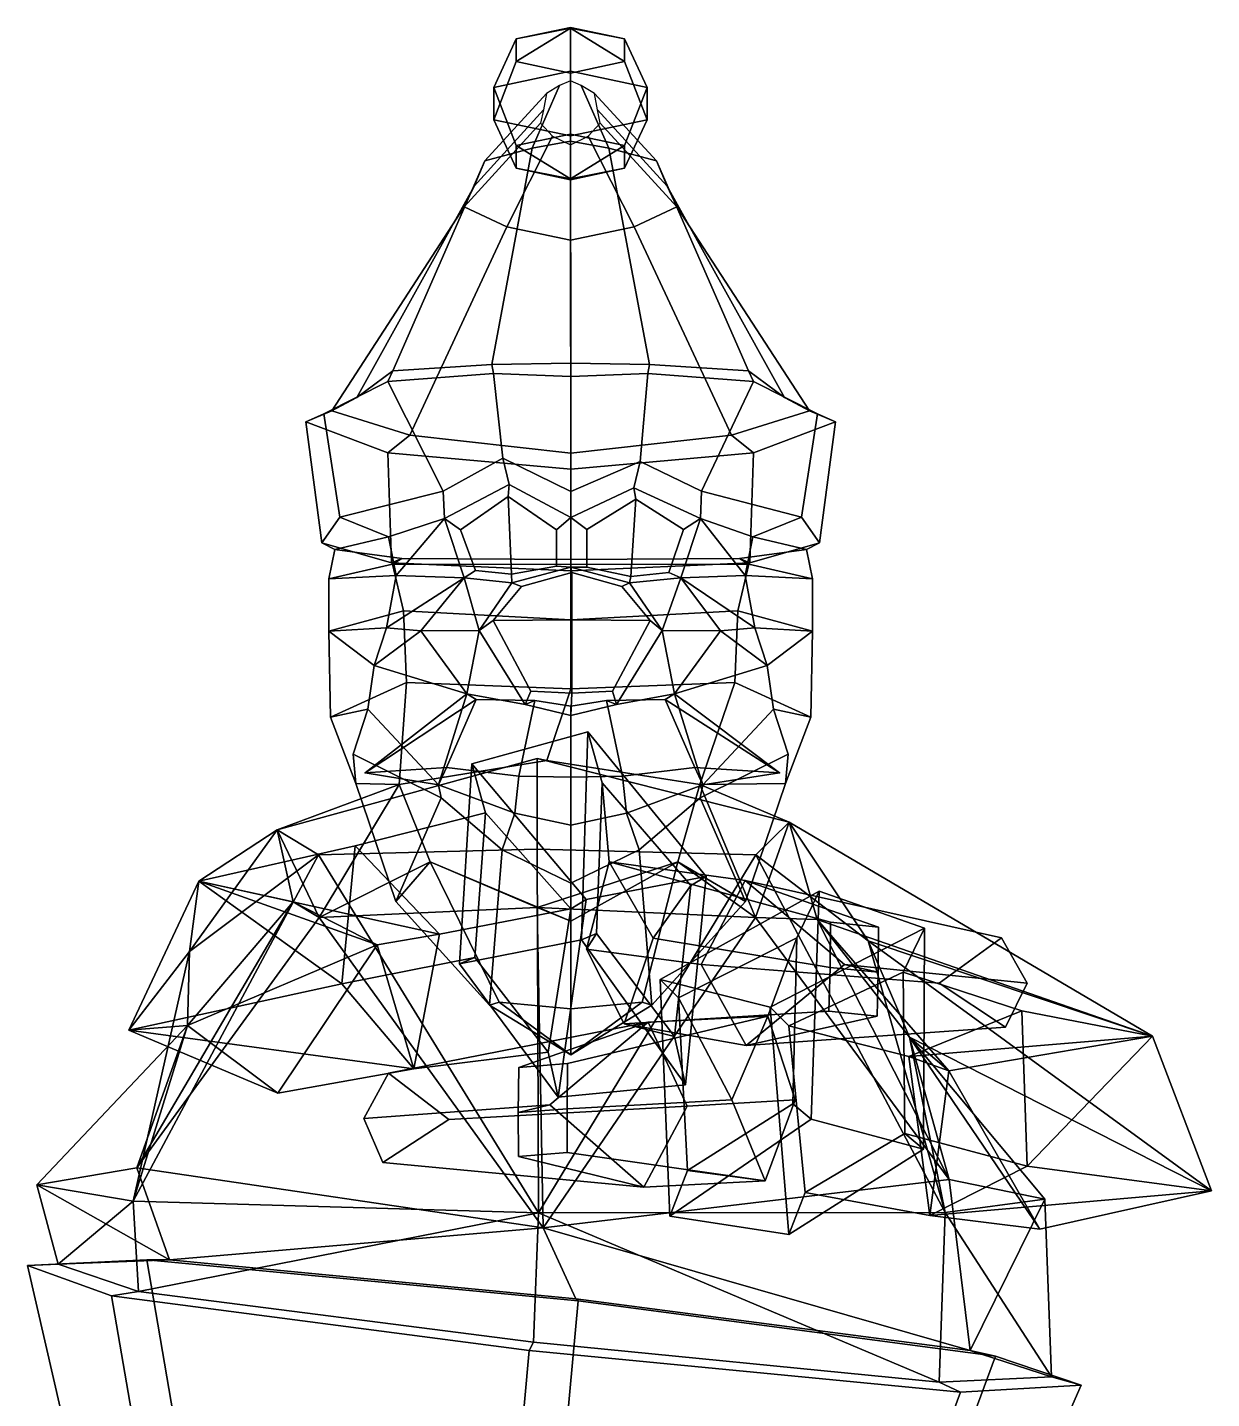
# Model space of a CAD drawing. Extents: x -130 to 167, y -162 to 357.
# Drawn here: x -129.9 to 167.5, y 12.9 to 357.1 of the extents above; entities that cross this region are included whole.
import ezdxf

# ---------------------------------------------------------------- set-up
doc = ezdxf.new("R2010")
doc.units = 0

msp = doc.modelspace()

# ---------------------------------------------------------------- linework, layer by layer
for p in [(-45.042679, 170.005066, 58.083073), (58.96389, 170.005066, 58.083073)]:
    msp.add_point(p)
for points in [[(-7.121845, 354.207855, -48.291645), (6.487047, 357.072815, -55.184216), (6.48705, 346.066833, -66.455498), (-12.758851, 342.015167, -56.708)], [(6.487041, 345.612976, -27.614096), (6.487044, 356.884827, -39.095551), (-7.121848, 348.477936, -34.506615)], [(-7.121848, 348.477936, -34.506615), (6.487044, 356.884827, -39.095551), (-7.121845, 354.207855, -48.291645)], [(6.487044, 356.884827, -39.095551), (6.487047, 357.072815, -55.184216), (-7.121845, 354.207855, -48.291645)], [(6.487041, 345.612976, -27.614096), (20.095966, 348.477905, -34.506611), (6.487044, 356.884827, -39.095551)], [(6.487044, 356.884827, -39.095551), (20.095968, 354.207825, -48.291641), (6.487047, 357.072815, -55.184216)], [(20.095966, 348.477905, -34.506611), (20.095968, 354.207825, -48.291641), (6.487044, 356.884827, -39.095551)], [(20.095968, 354.207825, -48.291641), (25.732943, 342.015167, -56.707996), (6.48705, 346.066833, -66.455498), (6.487047, 357.072815, -55.184216)], [(-12.758856, 333.911804, -37.212948), (-7.121848, 348.477936, -34.506615), (-7.121845, 354.207855, -48.291645), (-12.758851, 342.015167, -56.708)], [(25.732937, 333.911804, -37.212944), (25.732943, 342.015167, -56.707996), (20.095968, 354.207825, -48.291641), (20.095966, 348.477905, -34.506611)], [(6.487041, 329.860138, -27.465475), (6.487041, 345.612976, -27.614096), (-7.121848, 348.477936, -34.506615), (-12.758856, 333.911804, -37.212948)], [(6.487041, 329.860138, -27.465475), (25.732937, 333.911804, -37.212944), (20.095966, 348.477905, -34.506611), (6.487041, 345.612976, -27.614096)], [(-7.121843, 327.449036, -59.41428), (-12.758851, 342.015167, -56.708), (6.48705, 346.066833, -66.455498), (6.48705, 330.314026, -66.306847)], [(20.095968, 327.449036, -59.414276), (6.48705, 330.314026, -66.306847), (6.48705, 346.066833, -66.455498), (25.732943, 342.015167, -56.707996)], [(3.781634, 342.466034, -35.138393), (0.441133, 340.471375, -35.980129), (-15.027979, 323.620636, 16.724651), (-3.097621, 326.723694, 21.854187)], [(-12.758856, 333.911804, -37.212948), (-12.758851, 342.015167, -56.708), (-7.121843, 327.449036, -59.41428), (-7.121846, 321.719116, -45.629246)], [(6.477056, 343.630127, -34.647156), (3.781634, 342.466034, -35.138393), (-3.097621, 326.723694, 21.854187), (6.528886, 328.534637, 24.847778)], [(6.477056, 343.630127, -34.647156), (6.528886, 328.534637, 24.847778), (16.155394, 326.723694, 21.854189), (9.172478, 342.466034, -35.138393)], [(9.172478, 342.466034, -35.138393), (16.155394, 326.723694, 21.854189), (28.085752, 323.620636, 16.724653), (12.512979, 340.471375, -35.980125)], [(25.732937, 333.911804, -37.212944), (20.095964, 321.719116, -45.629242), (20.095968, 327.449036, -59.414276), (25.732943, 342.015167, -56.707996)], [(0.441133, 340.471375, -35.980129), (-0.308883, 336.363007, -37.713799), (-17.706608, 317.22937, 6.159516), (-15.027979, 323.620636, 16.724651)], [(12.512979, 340.471375, -35.980125), (28.085752, 323.620636, 16.724653), (30.764376, 317.22937, 6.159519), (13.262992, 336.363007, -37.713795)], [(-0.308883, 336.363007, -37.713799), (-0.995543, 333.049011, -39.112251), (-20.158964, 312.073883, -2.362772), (-17.706608, 317.22937, 6.159516)], [(6.487041, 329.860138, -27.465475), (-12.758856, 333.911804, -37.212948), (-7.121846, 321.719116, -45.629246), (6.487043, 318.854156, -38.736729)], [(6.487041, 329.860138, -27.465475), (6.487043, 318.854156, -38.736729), (20.095964, 321.719116, -45.629242), (25.732937, 333.911804, -37.212944)], [(13.262992, 336.363007, -37.713795), (30.764376, 317.22937, 6.159519), (33.21674, 312.073883, -2.362768), (13.949654, 333.049011, -39.112247)], [(-0.995543, 333.049011, -39.112251), (2.005401, 329.809509, -40.479248), (-9.441304, 307.034271, -10.6935), (-20.158964, 312.073883, -2.362772)], [(13.949654, 333.049011, -39.112247), (33.21674, 312.073883, -2.362768), (22.499071, 307.034271, -10.693498), (10.948706, 329.809509, -40.479248)], [(6.556884, 272.82196, 67.485611), (6.528886, 328.534637, 24.847778), (-3.097621, 326.723694, 21.854187), (-13.231379, 272.490723, 60.057934)], [(2.005401, 329.809509, -40.479248), (6.477054, 327.627106, -41.400211), (6.528883, 303.63913, -16.305845), (-9.441304, 307.034271, -10.6935)], [(-7.121846, 321.719116, -45.629246), (-7.121843, 327.449036, -59.41428), (6.487037, 319.042145, -54.82534)], [(6.487037, 319.042145, -54.82534), (-7.121843, 327.449036, -59.41428), (6.48705, 330.314026, -66.306847)], [(10.948706, 329.809509, -40.479248), (22.499071, 307.034271, -10.693498), (6.528883, 303.63913, -16.305845), (6.477054, 327.627106, -41.400211)], [(6.487037, 319.042145, -54.82534), (6.48705, 330.314026, -66.306847), (20.095968, 327.449036, -59.414276)], [(20.095964, 321.719116, -45.629242), (6.487037, 319.042145, -54.82534), (20.095968, 327.449036, -59.414276)], [(6.556884, 272.82196, 67.485611), (26.345144, 272.490723, 60.057934), (16.155394, 326.723694, 21.854189), (6.528886, 328.534637, 24.847778)], [(-47.132217, 264.14978, 19.745499), (-38.091686, 270.84729, 47.192688), (-15.027979, 323.620636, 16.724651), (-17.706608, 317.22937, 6.159516)], [(-38.091686, 270.84729, 47.192688), (-13.231379, 272.490723, 60.057934), (-3.097621, 326.723694, 21.854187), (-15.027979, 323.620636, 16.724651)], [(51.205456, 270.84729, 47.192688), (28.085752, 323.620636, 16.724653), (16.155394, 326.723694, 21.854189), (26.345144, 272.490723, 60.057934)], [(60.245987, 264.14978, 19.745499), (30.764376, 317.22937, 6.159519), (28.085752, 323.620636, 16.724653), (51.205456, 270.84729, 47.192688)], [(6.487043, 318.854156, -38.736729), (-7.121846, 321.719116, -45.629246), (6.487037, 319.042145, -54.82534)], [(6.487043, 318.854156, -38.736729), (6.487037, 319.042145, -54.82534), (20.095964, 321.719116, -45.629242)], [(-53.402157, 260.835327, -3.222698), (-47.132217, 264.14978, 19.745499), (-17.706608, 317.22937, 6.159516), (-20.158964, 312.073883, -2.362772)], [(66.51593, 260.835327, -3.222698), (33.21674, 312.073883, -2.362768), (30.764376, 317.22937, 6.159519), (60.245987, 264.14978, 19.745499)], [(-33.814243, 254.756226, -23.961681), (-53.402157, 260.835327, -3.222698), (-20.158964, 312.073883, -2.362772), (-9.441304, 307.034271, -10.6935)], [(46.928005, 254.756226, -23.961681), (22.499071, 307.034271, -10.693498), (33.21674, 312.073883, -2.362768), (66.51593, 260.835327, -3.222698)], [(6.556884, 250.190887, -42.930096), (-33.814243, 254.756226, -23.961681), (-9.441304, 307.034271, -10.6935), (6.528883, 303.63913, -16.305845)], [(6.556884, 250.190887, -42.930096), (6.528883, 303.63913, -16.305845), (22.499071, 307.034271, -10.693498), (46.928005, 254.756226, -23.961681)], [(-12.842714, 270.233246, 64.963264), (-13.231379, 272.490723, 60.057934), (-38.091686, 270.84729, 47.192688), (-39.334038, 268.168152, 51.804325)], [(6.556884, 269.485077, 71.078766), (6.556884, 272.82196, 67.485611), (-13.231379, 272.490723, 60.057934), (-12.842714, 270.233246, 64.963264)], [(6.556884, 269.485077, 71.078766), (25.95648, 270.233246, 64.963264), (26.345144, 272.490723, 60.057934), (6.556884, 272.82196, 67.485611)], [(25.95648, 270.233246, 64.963264), (52.447807, 268.168121, 51.804325), (51.205456, 270.84729, 47.192688), (26.345144, 272.490723, 60.057934)], [(-39.334038, 268.168152, 51.804325), (-38.091686, 270.84729, 47.192688), (-47.132217, 264.14978, 19.745499), (-55.430897, 260.093445, 21.155449)], [(-10.485888, 248.956299, 69.171288), (-12.842714, 270.233246, 64.963264), (-39.334038, 268.168152, 51.804325), (-25.426622, 240.71051, 58.056839)], [(6.556884, 240.62735, 73.395302), (6.556884, 269.485077, 71.078766), (-12.842714, 270.233246, 64.963264), (-10.485888, 248.956299, 69.171288)], [(6.556884, 240.62735, 73.395302), (24.00338, 248.151917, 69.241661), (25.95648, 270.233246, 64.963264), (6.556884, 269.485077, 71.078766)], [(24.00338, 248.151917, 69.241661), (39.41243, 240.71051, 58.056847), (52.447807, 268.168121, 51.804325), (25.95648, 270.233246, 64.963264)], [(52.447807, 268.168121, 51.804325), (68.544662, 260.093445, 21.155449), (60.245987, 264.14978, 19.745499), (51.205456, 270.84729, 47.192688)], [(-25.426622, 240.71051, 58.056839), (-39.334038, 268.168152, 51.804325), (-55.430897, 260.093445, 21.155449), (-51.383831, 234.138611, 39.496792)], [(39.41243, 240.71051, 58.056847), (64.497604, 234.138611, 39.496792), (68.544662, 260.093445, 21.155449), (52.447807, 268.168121, 51.804325)], [(-55.430897, 260.093445, 21.155449), (-47.132217, 264.14978, 19.745499), (-53.402157, 260.835327, -3.222698), (-59.956585, 258.082458, -4.646299)], [(68.544662, 260.093445, 21.155449), (73.070358, 258.082458, -4.646299), (66.51593, 260.835327, -3.222698), (60.245987, 264.14978, 19.745499)], [(-59.956585, 258.082458, -4.646299), (-53.402157, 260.835327, -3.222698), (-33.814243, 254.756226, -23.961681), (-39.34296, 250.305054, -27.395504)], [(-51.383831, 234.138611, 39.496792), (-55.430897, 260.093445, 21.155449), (-59.956585, 258.082458, -4.646299), (-55.957249, 227.699249, 2.194988)], [(73.070358, 258.082458, -4.646299), (52.456726, 250.305054, -27.395504), (46.928005, 254.756226, -23.961681), (66.51593, 260.835327, -3.222698)], [(64.497604, 234.138611, 39.496792), (69.071022, 227.699249, 2.194988), (73.070358, 258.082458, -4.646299), (68.544662, 260.093445, 21.155449)], [(-55.957249, 227.699249, 2.194988), (-59.956585, 258.082458, -4.646299), (-39.34296, 250.305054, -27.395504), (-38.447632, 222.692017, -23.618876)], [(-39.34296, 250.305054, -27.395504), (-33.814243, 254.756226, -23.961681), (6.556884, 250.190887, -42.930096), (6.556884, 246.19223, -47.149624)], [(52.456726, 250.305054, -27.395504), (6.556884, 246.19223, -47.149624), (6.556884, 250.190887, -42.930096), (46.928005, 254.756226, -23.961681)], [(69.071022, 227.699249, 2.194988), (51.561401, 222.692017, -23.618876), (52.456726, 250.305054, -27.395504), (73.070358, 258.082458, -4.646299)], [(-38.447632, 222.692017, -23.618876), (-39.34296, 250.305054, -27.395504), (6.556884, 246.19223, -47.149624), (6.556883, 220.68399, -43.286812)], [(-10.485888, 248.956299, 69.171288), (-25.426622, 240.71051, 58.056839), (-25.133913, 233.777161, 56.556847), (-8.917197, 242.31015, 68.520447)], [(6.556884, 240.62735, 73.395302), (-10.485888, 248.956299, 69.171288), (-8.917197, 242.31015, 68.520447), (6.556883, 234.019012, 70.671585)], [(51.561401, 222.692017, -23.618876), (6.556883, 220.68399, -43.286812), (6.556884, 246.19223, -47.149624), (52.456726, 250.305054, -27.395504)], [(6.556884, 240.62735, 73.395302), (6.556883, 234.019012, 70.671585), (22.434685, 241.503296, 68.534523), (24.00338, 248.151917, 69.241661)], [(24.00338, 248.151917, 69.241661), (22.434685, 241.503296, 68.534523), (39.119717, 233.777161, 56.556847), (39.41243, 240.71051, 58.056847)], [(-9.176045, 239.337585, 66.05764), (-8.917197, 242.31015, 68.520447), (-25.133913, 233.777161, 56.556847), (-21.113178, 230.968872, 56.242062)], [(-9.176045, 239.337585, 66.05764), (2.971828, 230.965698, 67.68367), (6.556883, 234.019012, 70.671585), (-8.917197, 242.31015, 68.520447)], [(22.941557, 238.642456, 65.85659), (22.434685, 241.503296, 68.534523), (6.556883, 234.019012, 70.671585), (10.595076, 231.084961, 67.863983)], [(22.941557, 238.642456, 65.85659), (34.860901, 231.088379, 53.738567), (39.119717, 233.777161, 56.556847), (22.434685, 241.503296, 68.534523)], [(-39.218292, 229.200592, 39.917282), (-25.133913, 233.777161, 56.556847), (-25.426622, 240.71051, 58.056839), (-51.383831, 234.138611, 39.496792)], [(-8.276689, 219.844482, 64.228111), (-9.176045, 239.337585, 66.05764), (-21.113178, 230.968872, 56.242062), (-17.366177, 220.779053, 59.135883)], [(2.971828, 230.965698, 67.68367), (-9.176045, 239.337585, 66.05764), (-8.276689, 219.844482, 64.228111), (2.971828, 221.84845, 68.52787)], [(10.595076, 231.084961, 67.863983), (10.595076, 221.580353, 68.906227), (21.624542, 219.232117, 63.597897), (22.941557, 238.642456, 65.85659)], [(21.624542, 219.232117, 63.597897), (31.186867, 220.228149, 57.311176), (34.860901, 231.088379, 53.738567), (22.941557, 238.642456, 65.85659)], [(52.332058, 229.200592, 39.917282), (64.497604, 234.138611, 39.496792), (39.41243, 240.71051, 58.056847), (39.119717, 233.777161, 56.556847)], [(-51.383831, 234.138611, 39.496792), (-55.957249, 227.699249, 2.194988), (-52.651707, 226.036133, 3.001026), (-39.218292, 229.200592, 39.917282)], [(64.497604, 234.138611, 39.496792), (52.332058, 229.200592, 39.917282), (65.76548, 226.036133, 3.001026), (69.071022, 227.699249, 2.194988)], [(-37.245541, 219.498962, 40.243938), (-25.133913, 233.777161, 56.556847), (-39.218292, 229.200592, 39.917282)], [(-20.203648, 218.938354, 60.137226), (-25.133913, 233.777161, 56.556847), (-37.245541, 219.498962, 40.243938)], [(-17.366177, 220.779053, 59.135883), (-21.113178, 230.968872, 56.242062), (-25.133913, 233.777161, 56.556847), (-20.203648, 218.938354, 60.137226)], [(2.971828, 221.84845, 68.52787), (6.556883, 221.601013, 71.732269), (6.556883, 234.019012, 70.671585), (2.971828, 230.965698, 67.68367)], [(10.595076, 221.580353, 68.906227), (10.595076, 231.084961, 67.863983), (6.556883, 234.019012, 70.671585), (6.556883, 221.601013, 71.732269)], [(31.186867, 220.228149, 57.311176), (34.189453, 218.938354, 60.137226), (39.119717, 233.777161, 56.556847), (34.860901, 231.088379, 53.738567)], [(34.189453, 218.938354, 60.137226), (50.359303, 219.498962, 40.243938), (39.119717, 233.777161, 56.556847)], [(50.359303, 219.498962, 40.243938), (52.332058, 229.200592, 39.917282), (39.119717, 233.777161, 56.556847)], [(-55.957249, 227.699249, 2.194988), (-38.447632, 222.692017, -23.618876), (-35.861504, 223.740845, -23.311983), (-52.651707, 226.036133, 3.001026)], [(-39.218292, 229.200592, 39.917282), (-52.651707, 226.036133, 3.001026), (-54.156116, 218.6828, 4.050098), (-37.245541, 219.498962, 40.243938)], [(69.071022, 227.699249, 2.194988), (65.76548, 226.036133, 3.001026), (48.975273, 223.740845, -23.311983), (51.561401, 222.692017, -23.618876)], [(52.332058, 229.200592, 39.917282), (50.359303, 219.498962, 40.243938), (67.269882, 218.6828, 4.050097), (65.76548, 226.036133, 3.001026)], [(-54.156116, 218.6828, 4.050098), (-52.651707, 226.036133, 3.001026), (-35.861504, 223.740845, -23.311983), (-38.173866, 222.362183, -25.739544)], [(-38.447632, 222.692017, -23.618876), (6.556883, 220.68399, -43.286812), (6.556882, 223.514313, -40.471386), (-35.861504, 223.740845, -23.311983)], [(-38.173866, 222.362183, -25.739544), (-35.861504, 223.740845, -23.311983), (6.556882, 223.514313, -40.471386), (6.556882, 222.288025, -40.817181)], [(51.561401, 222.692017, -23.618876), (48.975273, 223.740845, -23.311983), (6.556882, 223.514313, -40.471386), (6.556883, 220.68399, -43.286812)], [(51.287628, 222.362183, -25.739544), (6.556882, 222.288025, -40.817181), (6.556882, 223.514313, -40.471386), (48.975273, 223.740845, -23.311983)], [(67.269882, 218.6828, 4.050097), (51.287628, 222.362183, -25.739544), (48.975273, 223.740845, -23.311983), (65.76548, 226.036133, 3.001026)], [(-54.177898, 205.488892, 6.22903), (-54.156116, 218.6828, 4.050098), (-38.173866, 222.362183, -25.739544), (-35.429089, 210.665131, -27.223272)], [(-35.429089, 210.665131, -27.223272), (-38.173866, 222.362183, -25.739544), (6.556882, 222.288025, -40.817181), (6.556878, 208.411804, -39.357857)], [(-8.276689, 219.844482, 64.228111), (-17.366177, 220.779053, 59.135883), (-20.203648, 218.938354, 60.137226), (-8.243796, 217.65744, 66.423943)], [(-8.276689, 219.844482, 64.228111), (-8.243796, 217.65744, 66.423943), (6.556883, 221.601013, 71.732269), (2.971828, 221.84845, 68.52787)], [(6.815266, 220.214661, 86.124092), (6.556883, 221.601013, 71.732269), (-8.243796, 217.65744, 66.423943), (-5.807609, 216.780396, 82.607574)], [(48.542854, 210.665131, -27.223272), (6.556878, 208.411804, -39.357857), (6.556882, 222.288025, -40.817181), (51.287628, 222.362183, -25.739544)], [(6.815266, 220.214661, 86.124092), (19.438137, 216.780396, 82.607574), (21.357561, 217.65744, 66.423943), (6.556883, 221.601013, 71.732269)], [(21.624542, 219.232117, 63.597897), (10.595076, 221.580353, 68.906227), (6.556883, 221.601013, 71.732269), (21.357561, 217.65744, 66.423943)], [(67.291672, 205.488892, 6.22903), (48.542854, 210.665131, -27.223272), (51.287628, 222.362183, -25.739544), (67.269882, 218.6828, 4.050097)], [(-37.245541, 219.498962, 40.243938), (-54.156116, 218.6828, 4.050098), (-54.177898, 205.488892, 6.22903), (-39.687309, 206.39978, 40.092762)], [(-39.687309, 206.39978, 40.092762), (-20.203648, 218.938354, 60.137226), (-37.245541, 219.498962, 40.243938)], [(-31.033333, 205.583069, 63.313778), (-20.203648, 218.938354, 60.137226), (-39.687309, 206.39978, 40.092762)], [(-31.033333, 205.583069, 63.313778), (-16.401573, 205.736389, 66.348213), (-20.203648, 218.938354, 60.137226)], [(-16.401573, 205.736389, 66.348213), (-8.243796, 217.65744, 66.423943), (-20.203648, 218.938354, 60.137226)], [(-12.883937, 208.216064, 83.804909), (-5.807609, 216.780396, 82.607574), (-8.243796, 217.65744, 66.423943), (-16.401573, 205.736389, 66.348213)], [(6.815266, 208.397766, 90.25412), (6.815266, 220.214661, 86.124092), (-5.807609, 216.780396, 82.607574), (-12.883937, 208.216064, 83.804909)], [(6.815266, 208.397766, 90.25412), (26.514465, 208.216064, 83.804909), (19.438137, 216.780396, 82.607574), (6.815266, 220.214661, 86.124092)], [(26.514465, 208.216064, 83.804909), (29.515339, 205.736389, 66.348213), (21.357561, 217.65744, 66.423943), (19.438137, 216.780396, 82.607574)], [(21.624542, 219.232117, 63.597897), (21.357561, 217.65744, 66.423943), (34.189453, 218.938354, 60.137226), (31.186867, 220.228149, 57.311176)], [(29.515339, 205.736389, 66.348213), (34.189453, 218.938354, 60.137226), (21.357561, 217.65744, 66.423943)], [(44.147099, 205.583069, 63.313778), (34.189453, 218.938354, 60.137226), (29.515339, 205.736389, 66.348213)], [(52.801079, 206.39978, 40.092762), (50.359303, 219.498962, 40.243938), (34.189453, 218.938354, 60.137226)], [(44.147099, 205.583069, 63.313778), (52.801079, 206.39978, 40.092762), (34.189453, 218.938354, 60.137226)], [(50.359303, 219.498962, 40.243938), (52.801079, 206.39978, 40.092762), (67.291672, 205.488892, 6.22903), (67.269882, 218.6828, 4.050097)], [(-53.741543, 183.934631, 7.591717), (-54.177898, 205.488892, 6.22903), (-35.429089, 210.665131, -27.223272), (-34.636372, 192.67746, -24.312426)], [(-34.636372, 192.67746, -24.312426), (-35.429089, 210.665131, -27.223272), (6.556878, 208.411804, -39.357857), (6.556878, 191.051758, -34.926697)], [(47.750137, 192.67746, -24.312428), (6.556878, 191.051758, -34.926697), (6.556878, 208.411804, -39.357857), (48.542854, 210.665131, -27.223272)], [(66.855316, 183.934631, 7.591716), (47.750137, 192.67746, -24.312428), (48.542854, 210.665131, -27.223272), (67.291672, 205.488892, 6.22903)], [(-3.459609, 190.468079, 78.969215), (-12.883937, 208.216064, 83.804909), (-16.401573, 205.736389, 66.348213), (-4.909577, 187.149353, 66.099487)], [(6.815266, 189.946594, 84.199242), (6.815266, 208.397766, 90.25412), (-12.883937, 208.216064, 83.804909), (-3.459609, 190.468079, 78.969215)], [(6.815266, 189.946594, 84.199242), (17.090139, 190.468079, 78.969215), (26.514465, 208.216064, 83.804909), (6.815266, 208.397766, 90.25412)], [(17.090139, 190.468079, 78.969215), (18.023344, 187.149353, 66.099487), (29.515339, 205.736389, 66.348213), (26.514465, 208.216064, 83.804909)], [(-39.687309, 206.39978, 40.092762), (-54.177898, 205.488892, 6.22903), (-42.753384, 196.876404, 39.535984)], [(-44.359127, 185.946533, 39.714687), (-42.753384, 196.876404, 39.535984), (-54.177898, 205.488892, 6.22903), (-53.741543, 183.934631, 7.591717)], [(-42.753384, 196.876404, 39.535984), (-31.033333, 205.583069, 63.313778), (-39.687309, 206.39978, 40.092762)], [(-19.536713, 189.769714, 60.196346), (-31.033333, 205.583069, 63.313778), (-42.753384, 196.876404, 39.535984)], [(-19.536713, 189.769714, 60.196346), (-16.401573, 205.736389, 66.348213), (-31.033333, 205.583069, 63.313778)], [(-4.909577, 187.149353, 66.099487), (-16.401573, 205.736389, 66.348213), (-19.536713, 189.769714, 60.196346)], [(18.023344, 187.149353, 66.099487), (32.650478, 189.769714, 60.196346), (29.515339, 205.736389, 66.348213)], [(32.650478, 189.769714, 60.196346), (44.147099, 205.583069, 63.313778), (29.515339, 205.736389, 66.348213)], [(32.650478, 189.769714, 60.196346), (55.867153, 196.876404, 39.535984), (44.147099, 205.583069, 63.313778)], [(55.867153, 196.876404, 39.535984), (52.801079, 206.39978, 40.092762), (44.147099, 205.583069, 63.313778)], [(52.801079, 206.39978, 40.092762), (55.867153, 196.876404, 39.535984), (67.291672, 205.488892, 6.22903)], [(57.472897, 185.946533, 39.714687), (66.855316, 183.934631, 7.591716), (67.291672, 205.488892, 6.22903), (55.867153, 196.876404, 39.535984)], [(-44.359127, 185.946533, 39.714687), (-26.644722, 166.943756, 66.505699), (-19.536713, 189.769714, 60.196346), (-42.753384, 196.876404, 39.535984)], [(57.472897, 185.946533, 39.714687), (55.867153, 196.876404, 39.535984), (32.650478, 189.769714, 60.196346), (39.758488, 166.943756, 66.505699)], [(-47.413002, 167.322968, 11.70083), (-53.741543, 183.934631, 7.591717), (-34.636372, 192.67746, -24.312426), (-36.538883, 167.044861, 16.573444)], [(-17.170523, 188.34906, 74.196571), (-19.536713, 189.769714, 60.196346), (-45.042679, 170.005066, 58.083073)], [(-45.042679, 170.005066, 58.083073), (-19.536713, 189.769714, 60.196346), (-26.644722, 166.943756, 66.505699)], [(-36.538883, 167.044861, 16.573444), (-34.636372, 192.67746, -24.312426), (6.556878, 191.051758, -34.926697), (0.53819, 173.050995, -3.120438)], [(-17.170523, 188.34906, 74.196571), (-2.473151, 188.086792, 74.313683), (-4.909577, 187.149353, 66.099487), (-19.536713, 189.769714, 60.196346)], [(6.815266, 189.946594, 84.199242), (-3.459609, 190.468079, 78.969215), (-4.909577, 187.149353, 66.099487), (6.556883, 184.362, 72.018974)], [(38.945179, 167.044861, 16.573442), (0.53819, 173.050995, -3.120438), (6.556878, 191.051758, -34.926697), (47.750137, 192.67746, -24.312428)], [(6.815266, 189.946594, 84.199242), (6.556883, 184.362, 72.018974), (18.023344, 187.149353, 66.099487), (17.090139, 190.468079, 78.969215)], [(30.284288, 188.34906, 74.196571), (32.650478, 189.769714, 60.196346), (18.023344, 187.149353, 66.099487), (15.586919, 188.086792, 74.313683)], [(30.284288, 188.34906, 74.196571), (58.96389, 170.005066, 58.083073), (32.650478, 189.769714, 60.196346)], [(58.96389, 170.005066, 58.083073), (39.758488, 166.943756, 66.505699), (32.650478, 189.769714, 60.196346)], [(60.526768, 167.322968, 11.700828), (38.945179, 167.044861, 16.573442), (47.750137, 192.67746, -24.312428), (66.855316, 183.934631, 7.591716)], [(-47.413002, 167.322968, 11.70083), (-48.082352, 174.688446, 42.884968), (-44.359127, 185.946533, 39.714687), (-53.741543, 183.934631, 7.591717)], [(-44.359127, 185.946533, 39.714687), (-48.082352, 174.688446, 42.884968), (-25.961552, 163.722015, 57.494511), (-26.644722, 166.943756, 66.505699)], [(-24.647724, 171.300354, 76.590584), (-17.170523, 188.34906, 74.196571), (-45.042679, 170.005066, 58.083073)], [(-2.473151, 188.086792, 74.313683), (-17.170523, 188.34906, 74.196571), (-24.647724, 171.300354, 76.590584), (-6.434104, 169.109039, 85.258148)], [(-6.434104, 169.109039, 85.258148), (6.556883, 168.905579, 85.941856), (6.556883, 186.672791, 77.062248), (-2.473151, 188.086792, 74.313683)], [(6.556883, 186.672791, 77.062248), (6.556883, 184.362, 72.018974), (-4.909577, 187.149353, 66.099487), (-2.473151, 188.086792, 74.313683)], [(19.547869, 169.109039, 85.258148), (15.586919, 188.086792, 74.313683), (6.556883, 186.672791, 77.062248), (6.556883, 168.905579, 85.941856)], [(6.556883, 186.672791, 77.062248), (15.586919, 188.086792, 74.313683), (18.023344, 187.149353, 66.099487), (6.556883, 184.362, 72.018974)], [(15.586919, 188.086792, 74.313683), (19.547869, 169.109039, 85.258148), (37.76149, 171.300354, 76.590584), (30.284288, 188.34906, 74.196571)], [(37.76149, 171.300354, 76.590584), (58.96389, 170.005066, 58.083073), (30.284288, 188.34906, 74.196571)], [(57.472897, 185.946533, 39.714687), (39.758488, 166.943756, 66.505699), (39.075317, 163.722015, 57.494511), (61.196125, 174.688446, 42.884968)], [(60.526768, 167.322968, 11.700828), (66.855316, 183.934631, 7.591716), (57.472897, 185.946533, 39.714687), (61.196125, 174.688446, 42.884968)], [(9.252755, 128.0448, 192.087906), (10.878316, 180.288574, 158.438293), (-18.277712, 172.213104, 146.854828), (-21.38842, 121.996063, 181.06308)], [(10.424155, 138.18103, 90.041313), (-18.277712, 172.213104, 146.854828), (10.878316, 180.288574, 158.438293), (40.553917, 143.969574, 102.529388)], [(9.252755, 128.0448, 192.087906), (13.025041, 129.646423, 181.459961), (14.49342, 167.446777, 155.734451), (10.878316, 180.288574, 158.438293)], [(40.553917, 143.969574, 102.529388), (10.878316, 180.288574, 158.438293), (14.49342, 167.446777, 155.734451), (36.738041, 141.710632, 113.612595)], [(-1.853932, 173.5802, 2.909241), (-1.857344, 150.847229, -48.103306), (-56.752666, 149.363831, -39.122646), (-67.12384, 155.634796, -3.985687)], [(-1.853932, 173.5802, 2.909241), (-67.12384, 155.634796, -3.985687), (-36.538883, 167.044861, 16.573444), (0.53819, 173.050995, -3.120438)], [(-25.961552, 163.722015, 57.494511), (-48.082352, 174.688446, 42.884968), (-47.413002, 167.322968, 11.70083), (-37.334934, 137.675507, 27.695255)], [(-21.38842, 121.996063, 181.06308), (-18.277712, 172.213104, 146.854828), (-14.80094, 159.969757, 144.1987), (-17.549953, 123.582367, 170.271317)], [(10.424155, 138.18103, 90.041313), (6.550481, 135.843689, 101.315437), (-14.80094, 159.969757, 144.1987), (-18.277712, 172.213104, 146.854828)], [(-1.853932, 173.5802, 2.909241), (61.449921, 157.548309, -1.516567), (53.064346, 149.363831, -39.12265), (-1.857344, 150.847229, -48.103306)], [(0.53819, 173.050995, -3.120438), (38.945179, 167.044861, 16.573442), (61.449921, 157.548309, -1.516567), (-1.853932, 173.5802, 2.909241)], [(39.075317, 163.722015, 57.494511), (50.4487, 137.675507, 27.695255), (60.526768, 167.322968, 11.700828), (61.196125, 174.688446, 42.884968)], [(-26.644722, 166.943756, 66.505699), (-24.647724, 171.300354, 76.590584), (-45.042679, 170.005066, 58.083073)], [(-6.434104, 169.109039, 85.258148), (-24.647724, 171.300354, 76.590584), (-26.644722, 166.943756, 66.505699), (-7.435731, 159.809998, 75.352524)], [(6.556883, 168.905579, 85.941856), (-6.434104, 169.109039, 85.258148), (-7.435731, 159.809998, 75.352524), (6.556883, 156.843201, 80.823891)], [(6.556883, 168.905579, 85.941856), (6.556883, 156.843201, 80.823891), (20.549496, 159.809998, 75.352524), (19.547869, 169.109039, 85.258148)], [(19.547869, 169.109039, 85.258148), (20.549496, 159.809998, 75.352524), (39.758488, 166.943756, 66.505699), (37.76149, 171.300354, 76.590584)], [(39.758488, 166.943756, 66.505699), (58.96389, 170.005066, 58.083073), (37.76149, 171.300354, 76.590584)], [(-67.12384, 155.634796, -3.985687), (-56.614574, 133.672485, 56.450962), (-36.538883, 167.044861, 16.573444)], [(-56.614574, 133.672485, 56.450962), (-28.726898, 147.612518, 39.019455), (-36.538883, 167.044861, 16.573444)], [(-37.334934, 137.675507, 27.695255), (-47.413002, 167.322968, 11.70083), (-36.538883, 167.044861, 16.573444), (-28.726898, 147.612518, 39.019455)], [(-10.618026, 150.658508, 77.400375), (-7.435731, 159.809998, 75.352524), (-26.644722, 166.943756, 66.505699), (-25.961552, 163.722015, 57.494511)], [(10.556, 125.742065, 170.724289), (16.17878, 147.643616, 152.225296), (14.49342, 167.446777, 155.734451), (13.025041, 129.646423, 181.459961)], [(27.305851, 128.436401, 125.101524), (36.738041, 141.710632, 113.612595), (14.49342, 167.446777, 155.734451), (16.17878, 147.643616, 152.225296)], [(23.731789, 150.658508, 77.400375), (39.075317, 163.722015, 57.494511), (39.758488, 166.943756, 66.505699), (20.549496, 159.809998, 75.352524)], [(50.4487, 137.675507, 27.695255), (33.46056, 147.612518, 39.019455), (38.945179, 167.044861, 16.573442), (60.526768, 167.322968, 11.700828)], [(52.935226, 133.672485, 56.450962), (38.945179, 167.044861, 16.573442), (33.46056, 147.612518, 39.019455)], [(61.449921, 157.548309, -1.516567), (38.945179, 167.044861, 16.573442), (52.935226, 133.672485, 56.450962)], [(-13.803151, 111.673981, 59.44717), (-10.618026, 150.658508, 77.400375), (-25.961552, 163.722015, 57.494511), (-37.334934, 137.675507, 27.695255)], [(26.916916, 111.673981, 59.44717), (50.4487, 137.675507, 27.695255), (39.075317, 163.722015, 57.494511), (23.731789, 150.658508, 77.400375)], [(-17.549953, 123.582367, 170.271317), (-14.80094, 159.969757, 144.1987), (-47.532036, 151.615479, 131.309631), (-50.894527, 116.968964, 158.069168)], [(-47.532036, 151.615479, 131.309631), (-14.80094, 159.969757, 144.1987), (6.550481, 135.843689, 101.315437), (-26.371563, 129.445251, 87.90435)], [(6.556883, 142.313019, 83.766586), (6.556883, 156.843201, 80.823891), (-7.435731, 159.809998, 75.352524), (-10.618026, 150.658508, 77.400375)], [(6.556883, 142.313019, 83.766586), (23.731789, 150.658508, 77.400375), (20.549496, 159.809998, 75.352524), (6.556883, 156.843201, 80.823891)], [(-89.174561, 125.090118, -24.449444), (-67.12384, 155.634796, -3.985687), (-56.752666, 149.363831, -39.122646)], [(-89.174561, 125.090118, -24.449444), (-86.78846, 142.771973, 97.129097), (-67.12384, 155.634796, -3.985687)], [(-63.150715, 137.584045, 31.729538), (-67.12384, 155.634796, -3.985687), (-86.78846, 142.771973, 97.129097)], [(-63.150715, 137.584045, 31.729538), (-56.614574, 133.672485, 56.450962), (-67.12384, 155.634796, -3.985687)], [(68.408363, 133.185486, 41.787067), (61.449921, 157.548309, -1.516567), (52.935226, 133.672485, 56.450962)], [(81.252235, 127.770691, -32.781902), (53.064346, 149.363831, -39.12265), (61.449921, 157.548309, -1.516567)], [(68.408363, 133.185486, 41.787067), (152.633743, 103.862457, 53.236629), (61.449921, 157.548309, -1.516567)], [(81.252235, 127.770691, -32.781902), (61.449921, 157.548309, -1.516567), (152.633743, 103.862457, 53.236629)], [(-26.371563, 129.445251, 87.90435), (-86.78846, 142.771973, 97.129097), (-47.532036, 151.615479, 131.309631)], [(-50.894527, 116.968964, 158.069168), (-47.532036, 151.615479, 131.309631), (-86.78846, 142.771973, 97.129097)], [(-103.322296, 62.493881, -70.120117), (-56.752666, 149.363831, -39.122646), (-1.558079, 59.542297, -105.214142)], [(-103.322296, 62.493881, -70.120117), (-89.174561, 125.090118, -24.449444), (-56.752666, 149.363831, -39.122646)], [(-1.558079, 59.542297, -105.214142), (-56.752666, 149.363831, -39.122646), (-1.857344, 150.847229, -48.103306)], [(6.556883, 99.156815, 62.689106), (6.556883, 142.313019, 83.766586), (-10.618026, 150.658508, 77.400375), (-13.803151, 111.673981, 59.44717)], [(-1.558079, 59.542297, -105.214142), (-1.857344, 150.847229, -48.103306), (53.064346, 149.363831, -39.12265)], [(100.632111, 59.618179, -71.63166), (-1.558079, 59.542297, -105.214142), (53.064346, 149.363831, -39.12265)], [(6.556883, 99.156815, 62.689106), (26.916916, 111.673981, 59.44717), (23.731789, 150.658508, 77.400375), (6.556883, 142.313019, 83.766586)], [(100.632111, 59.618179, -71.63166), (53.064346, 149.363831, -39.12265), (81.252235, 127.770691, -32.781902)], [(-1.823221, 136.203613, 63.565125), (-28.726898, 147.612518, 39.019455), (-56.614574, 133.672485, 56.450962)], [(-13.803151, 111.673981, 59.44717), (-37.334934, 137.675507, 27.695255), (-28.726898, 147.612518, 39.019455), (-11.384206, 112.366272, 43.540485)], [(-11.384206, 112.366272, 43.540485), (-28.726898, 147.612518, 39.019455), (6.556883, 132.768799, 17.597336), (6.556883, 110.732117, 39.244411)], [(6.556883, 132.768799, 17.597336), (-28.726898, 147.612518, 39.019455), (-1.823221, 136.203613, 63.565125)], [(6.556883, 132.768799, 17.597336), (-1.823221, 136.203613, 63.565125), (33.46056, 147.612518, 39.019455)], [(-1.823221, 136.203613, 63.565125), (52.935226, 133.672485, 56.450962), (33.46056, 147.612518, 39.019455)], [(24.497971, 112.366272, 43.540485), (6.556883, 110.732117, 39.244411), (6.556883, 132.768799, 17.597336), (33.46056, 147.612518, 39.019455)], [(39.334003, 121.892212, 195.252243), (50.34005, 142.93042, 167.761795), (16.17878, 147.643616, 152.225296), (10.556, 125.742065, 170.724289)], [(71.682938, 121.147919, 115.403534), (27.305851, 128.436401, 125.101524), (16.17878, 147.643616, 152.225296), (71.830505, 132.506775, 115.761002)], [(83.873589, 131.259644, 120.329498), (71.830505, 132.506775, 115.761002), (16.17878, 147.643616, 152.225296), (50.34005, 142.93042, 167.761795)], [(26.916916, 111.673981, 59.44717), (24.497971, 112.366272, 43.540485), (33.46056, 147.612518, 39.019455), (50.4487, 137.675507, 27.695255)], [(-89.174561, 125.090118, -24.449444), (-104.42112, 105.39856, 110.853104), (-86.78846, 142.771973, 97.129097)], [(-50.894527, 116.968964, 158.069168), (-86.78846, 142.771973, 97.129097), (-104.42112, 105.39856, 110.853104)], [(-63.150715, 137.584045, 31.729538), (-86.78846, 142.771973, 97.129097), (-42.057919, 126.816467, 73.837578)], [(-26.371563, 129.445251, 87.90435), (-42.057919, 126.816467, 73.837578), (-86.78846, 142.771973, 97.129097)], [(3.417642, 88.58934, 134.039429), (10.424155, 138.18103, 90.041313), (40.553917, 143.969574, 102.529388), (35.3587, 91.637329, 145.792465)], [(19.994194, 106.966156, 148.474075), (32.603065, 103.788071, 146.62442), (36.738041, 141.710632, 113.612595), (27.305851, 128.436401, 125.101524)], [(35.3587, 91.637329, 145.792465), (40.553917, 143.969574, 102.529388), (36.738041, 141.710632, 113.612595), (32.603065, 103.788071, 146.62442)], [(99.097504, 117.177124, 198.359375), (114.715286, 128.564728, 188.261688), (50.34005, 142.93042, 167.761795), (39.334003, 121.892212, 195.252243)], [(121.175262, 117.177124, 171.20639), (75.336037, 121.892212, 141.58371), (50.34005, 142.93042, 167.761795), (114.715286, 128.564728, 188.261688)], [(83.787125, 119.899017, 119.862114), (83.873589, 131.259644, 120.329498), (50.34005, 142.93042, 167.761795), (75.336037, 121.892212, 141.58371)], [(3.417642, 88.58934, 134.039429), (0.871127, 99.841248, 134.796158), (6.550481, 135.843689, 101.315437), (10.424155, 138.18103, 90.041313)], [(56.634983, 111.185364, 58.891022), (29.024052, 118.135376, 75.820168), (68.974464, 140.235168, 132.750641), (95.407585, 131.003296, 116.455673)], [(29.024052, 118.135376, 75.820168), (33.618309, 113.514496, 85.82225), (63.383991, 128.588196, 128.462738), (68.974464, 140.235168, 132.750641)], [(66.925346, 83.017456, 156.963928), (68.974464, 140.235168, 132.750641), (63.383991, 128.588196, 128.462738), (62.331409, 86.910034, 147.2948)], [(66.925346, 83.017456, 156.963928), (95.155525, 75.493698, 141.36055), (95.407585, 131.003296, 116.455673), (68.974464, 140.235168, 132.750641)], [(-102.349167, 70.804062, 84.077332), (-63.150715, 137.584045, 31.729538), (-89.703156, 106.547699, 9.854099)], [(-102.349167, 70.804062, 84.077332), (-56.614574, 133.672485, 56.450962), (-63.150715, 137.584045, 31.729538)], [(-89.703156, 106.547699, 9.854099), (-63.150715, 137.584045, 31.729538), (-42.057919, 126.816467, 73.837578)], [(-0.351718, 55.720184, 113.240211), (-1.823221, 136.203613, 63.565125), (-56.614574, 133.672485, 56.450962)], [(-26.371563, 129.445251, 87.90435), (6.550481, 135.843689, 101.315437), (0.871127, 99.841248, 134.796158), (-32.821526, 95.650574, 122.237068)], [(-0.351718, 55.720184, 113.240211), (52.935226, 133.672485, 56.450962), (-1.823221, 136.203613, 63.565125)], [(-0.351718, 55.720184, 113.240211), (-56.614574, 133.672485, 56.450962), (-102.349167, 70.804062, 84.077332)], [(-0.351718, 55.720184, 113.240211), (101.60524, 67.92836, 82.565796), (52.935226, 133.672485, 56.450962)], [(101.60524, 67.92836, 82.565796), (68.408363, 133.185486, 41.787067), (52.935226, 133.672485, 56.450962)], [(56.634983, 111.185364, 58.891022), (95.407585, 131.003296, 116.455673), (90.039879, 119.916504, 112.294724), (61.295185, 106.447266, 69.059952)], [(101.60524, 67.92836, 82.565796), (91.671562, 103.621918, 3.676406), (68.408363, 133.185486, 41.787067)], [(91.671562, 103.621918, 3.676406), (101.486237, 95.197113, 54.082607), (68.408363, 133.185486, 41.787067)], [(68.408363, 133.185486, 41.787067), (101.486237, 95.197113, 54.082607), (152.633743, 103.862457, 53.236629)], [(83.787125, 119.899017, 119.862114), (71.682938, 121.147919, 115.403534), (71.830505, 132.506775, 115.761002), (83.873589, 131.259644, 120.329498)], [(95.155525, 75.493698, 141.36055), (90.477417, 79.408112, 131.536865), (90.039879, 119.916504, 112.294724), (95.407585, 131.003296, 116.455673)], [(-32.821526, 95.650574, 122.237068), (-42.057919, 126.816467, 73.837578), (-26.371563, 129.445251, 87.90435)], [(3.417642, 88.58934, 134.039429), (35.3587, 91.637329, 145.792465), (9.252755, 128.0448, 192.087906), (-21.38842, 121.996063, 181.06308)], [(35.3587, 91.637329, 145.792465), (32.603065, 103.788071, 146.62442), (13.025041, 129.646423, 181.459961), (9.252755, 128.0448, 192.087906)], [(19.994194, 106.966156, 148.474075), (10.556, 125.742065, 170.724289), (13.025041, 129.646423, 181.459961), (32.603065, 103.788071, 146.62442)], [(71.402374, 110.174042, 115.572609), (19.994194, 106.966156, 148.474075), (27.305851, 128.436401, 125.101524), (71.682938, 121.147919, 115.403534)], [(46.981415, 87.855392, 85.233017), (56.036362, 108.900299, 112.012962), (63.383991, 128.588196, 128.462738), (33.618309, 113.514496, 85.82225)], [(62.928043, 87.855392, 131.383484), (62.331409, 86.910034, 147.2948), (63.383991, 128.588196, 128.462738), (56.036362, 108.900299, 112.012962)], [(100.632111, 59.618179, -71.63166), (81.252235, 127.770691, -32.781902), (91.671562, 103.621918, 3.676406)], [(81.252235, 127.770691, -32.781902), (152.633743, 103.862457, 53.236629), (167.491653, 65.046768, 42.814392)], [(91.671562, 103.621918, 3.676406), (81.252235, 127.770691, -32.781902), (167.491653, 65.046768, 42.814392)], [(115.751083, 106.170685, 186.160355), (121.175262, 117.177124, 171.20639), (114.715286, 128.564728, 188.261688), (99.097504, 117.177124, 198.359375)], [(-89.703156, 106.547699, 9.854099), (-104.42112, 105.39856, 110.853104), (-89.174561, 125.090118, -24.449444)], [(-103.322296, 62.493881, -70.120117), (-89.703156, 106.547699, 9.854099), (-89.174561, 125.090118, -24.449444)], [(-66.966187, 89.604813, 91.603226), (-89.703156, 106.547699, 9.854099), (-42.057919, 126.816467, 73.837578)], [(-32.821526, 95.650574, 122.237068), (-66.966187, 89.604813, 91.603226), (-42.057919, 126.816467, 73.837578)], [(50.615955, 101.566452, 163.912033), (39.334003, 121.892212, 195.252243), (10.556, 125.742065, 170.724289), (19.994194, 106.966156, 148.474075)], [(-32.821526, 95.650574, 122.237068), (0.871127, 99.841248, 134.796158), (-17.549953, 123.582367, 170.271317), (-50.894527, 116.968964, 158.069168)], [(3.417642, 88.58934, 134.039429), (-21.38842, 121.996063, 181.06308), (-17.549953, 123.582367, 170.271317), (0.871127, 99.841248, 134.796158)], [(115.751083, 106.170685, 186.160355), (99.097504, 117.177124, 198.359375), (39.334003, 121.892212, 195.252243), (50.615955, 101.566452, 163.912033)], [(115.751083, 106.170685, 186.160355), (50.615955, 101.566452, 163.912033), (75.336037, 121.892212, 141.58371), (121.175262, 117.177124, 171.20639)], [(83.486374, 108.923096, 120.144394), (83.787125, 119.899017, 119.862114), (75.336037, 121.892212, 141.58371), (50.615955, 101.566452, 163.912033)], [(83.486374, 108.923096, 120.144394), (71.402374, 110.174042, 115.572609), (71.682938, 121.147919, 115.403534), (83.787125, 119.899017, 119.862114)], [(61.31567, 54.093796, 92.992355), (31.470882, 58.707474, 108.981667), (29.024052, 118.135376, 75.820168), (56.634983, 111.185364, 58.891022)], [(31.470882, 58.707474, 108.981667), (35.927433, 70.111847, 111.43232), (33.618309, 113.514496, 85.82225), (29.024052, 118.135376, 75.820168)], [(119.82296, 110.227386, 94.229958), (91.479095, 98.739807, 50.779247), (61.295185, 106.447266, 69.059952), (90.039879, 119.916504, 112.294724)], [(90.477417, 79.408112, 131.536865), (121.172951, 71.226608, 114.351517), (119.82296, 110.227386, 94.229958), (90.039879, 119.916504, 112.294724)], [(-32.821526, 95.650574, 122.237068), (-50.894527, 116.968964, 158.069168), (-104.42112, 105.39856, 110.853104)], [(6.556883, 99.156815, 62.689106), (-13.803151, 111.673981, 59.44717), (-11.384206, 112.366272, 43.540485)], [(6.556883, 99.156815, 62.689106), (-11.384206, 112.366272, 43.540485), (6.556883, 110.732117, 39.244411)], [(6.556883, 99.156815, 62.689106), (6.556883, 110.732117, 39.244411), (24.497971, 112.366272, 43.540485)], [(6.556883, 99.156815, 62.689106), (24.497971, 112.366272, 43.540485), (26.916916, 111.673981, 59.44717)], [(83.486374, 108.923096, 120.144394), (50.615955, 101.566452, 163.912033), (19.994194, 106.966156, 148.474075), (71.402374, 110.174042, 115.572609)], [(55.420132, 67.526764, 109.506912), (46.981415, 87.855392, 85.233017), (33.618309, 113.514496, 85.82225), (35.927433, 70.111847, 111.43232)], [(61.31567, 54.093796, 92.992355), (56.634983, 111.185364, 58.891022), (61.295185, 106.447266, 69.059952), (65.435944, 64.657593, 95.248993)], [(91.479095, 98.739807, 50.779247), (119.82296, 110.227386, 94.229958), (152.633743, 103.862457, 53.236629)], [(121.172951, 71.226608, 114.351517), (152.633743, 103.862457, 53.236629), (119.82296, 110.227386, 94.229958)], [(-45.406334, 83.181915, 128.20726), (-39.15683, 94.565353, 145.343552), (26.044336, 107.35907, 126.47773), (1.302233, 86.65625, 99.795906)], [(-24.069012, 82.923676, 155.944672), (35.845436, 86.31192, 154.413727), (26.044336, 107.35907, 126.47773), (-39.15683, 94.565353, 145.343552)], [(-6.605861, 84.6698, 77.870171), (1.302233, 86.65625, 99.795906), (26.044336, 107.35907, 126.47773), (-6.455205, 96.033066, 78.248802)], [(-6.455205, 96.033066, 78.248802), (26.044336, 107.35907, 126.47773), (56.036362, 108.900299, 112.012962), (5.730378, 96.980499, 73.997231)], [(5.637903, 85.618591, 73.730095), (5.730378, 96.980499, 73.997231), (56.036362, 108.900299, 112.012962), (46.981415, 87.855392, 85.233017)], [(35.845436, 86.31192, 154.413727), (62.928043, 87.855392, 131.383484), (56.036362, 108.900299, 112.012962), (26.044336, 107.35907, 126.47773)], [(-102.349167, 70.804062, 84.077332), (-89.703156, 106.547699, 9.854099), (-127.472481, 66.531509, -1.450182)], [(-127.472481, 66.531509, -1.450182), (-89.703156, 106.547699, 9.854099), (-103.322296, 62.493881, -70.120117)], [(-66.966187, 89.604813, 91.603226), (-104.42112, 105.39856, 110.853104), (-89.703156, 106.547699, 9.854099)], [(-32.821526, 95.650574, 122.237068), (-104.42112, 105.39856, 110.853104), (-66.966187, 89.604813, 91.603226)], [(91.479095, 98.739807, 50.779247), (96.767792, 58.866348, 78.065735), (65.435944, 64.657593, 95.248993), (61.295185, 106.447266, 69.059952)], [(91.479095, 98.739807, 50.779247), (152.633743, 103.862457, 53.236629), (101.486237, 95.197113, 54.082607)], [(101.60524, 67.92836, 82.565796), (125.646729, 62.962585, -3.326093), (91.671562, 103.621918, 3.676406)], [(125.646729, 62.962585, -3.326093), (100.632111, 59.618179, -71.63166), (91.671562, 103.621918, 3.676406)], [(124.367882, 55.437195, 42.960499), (101.486237, 95.197113, 54.082607), (91.671562, 103.621918, 3.676406)], [(124.367882, 55.437195, 42.960499), (91.671562, 103.621918, 3.676406), (167.491653, 65.046768, 42.814392)], [(121.172951, 71.226608, 114.351517), (167.491653, 65.046768, 42.814392), (152.633743, 103.862457, 53.236629)], [(-6.605861, 84.6698, 77.870171), (-6.455205, 96.033066, 78.248802), (5.730378, 96.980499, 73.997231), (5.637903, 85.618591, 73.730095)], [(96.767792, 58.866348, 78.065735), (91.479095, 98.739807, 50.779247), (101.486237, 95.197113, 54.082607)], [(-40.627682, 72.182724, 143.385101), (-24.069012, 82.923676, 155.944672), (-39.15683, 94.565353, 145.343552), (-45.406334, 83.181915, 128.20726)], [(96.767792, 58.866348, 78.065735), (101.486237, 95.197113, 54.082607), (124.367882, 55.437195, 42.960499)], [(-40.627682, 72.182724, 143.385101), (-45.406334, 83.181915, 128.20726), (1.302233, 86.65625, 99.795906), (24.963064, 65.980789, 122.936005)], [(-40.627682, 72.182724, 143.385101), (24.963064, 65.980789, 122.936005), (35.845436, 86.31192, 154.413727), (-24.069012, 82.923676, 155.944672)], [(-6.553927, 73.692627, 78.243752), (24.963064, 65.980789, 122.936005), (1.302233, 86.65625, 99.795906), (-6.605861, 84.6698, 77.870171)], [(5.672723, 74.642944, 73.98996), (5.637903, 85.618591, 73.730095), (46.981415, 87.855392, 85.233017), (55.420132, 67.526764, 109.506912)], [(24.963064, 65.980789, 122.936005), (55.420132, 67.526764, 109.506912), (62.928043, 87.855392, 131.383484), (35.845436, 86.31192, 154.413727)], [(31.470882, 58.707474, 108.981667), (66.925346, 83.017456, 156.963928), (62.331409, 86.910034, 147.2948), (35.927433, 70.111847, 111.43232)], [(55.420132, 67.526764, 109.506912), (35.927433, 70.111847, 111.43232), (62.331409, 86.910034, 147.2948), (62.928043, 87.855392, 131.383484)], [(-6.553927, 73.692627, 78.243752), (-6.605861, 84.6698, 77.870171), (5.637903, 85.618591, 73.730095), (5.672723, 74.642944, 73.98996)], [(61.31567, 54.093796, 92.992355), (95.155525, 75.493698, 141.36055), (66.925346, 83.017456, 156.963928), (31.470882, 58.707474, 108.981667)], [(61.31567, 54.093796, 92.992355), (65.435944, 64.657593, 95.248993), (90.477417, 79.408112, 131.536865), (95.155525, 75.493698, 141.36055)], [(96.767792, 58.866348, 78.065735), (121.172951, 71.226608, 114.351517), (90.477417, 79.408112, 131.536865), (65.435944, 64.657593, 95.248993)], [(-6.553927, 73.692627, 78.243752), (5.672723, 74.642944, 73.98996), (55.420132, 67.526764, 109.506912), (24.963064, 65.980789, 122.936005)], [(-94.151009, 47.747528, 77.518295), (-102.349167, 70.804062, 84.077332), (-127.472481, 66.531509, -1.450182)], [(-94.151009, 47.747528, 77.518295), (-0.351718, 55.720184, 113.240211), (-102.349167, 70.804062, 84.077332)], [(96.767792, 58.866348, 78.065735), (167.491653, 65.046768, 42.814392), (121.172951, 71.226608, 114.351517)], [(-94.151009, 47.747528, 77.518295), (-127.472481, 66.531509, -1.450182), (-122.181816, 46.632339, 3.877951)], [(-122.181816, 46.632339, 3.877951), (-127.472481, 66.531509, -1.450182), (-103.322296, 62.493881, -70.120117)], [(106.859909, 24.947159, 65.533844), (101.60524, 67.92836, 82.565796), (-0.351718, 55.720184, 113.240211)], [(106.859909, 24.947159, 65.533844), (125.646729, 62.962585, -3.326093), (101.60524, 67.92836, 82.565796)], [(-122.181816, 46.632339, 3.877951), (-103.322296, 62.493881, -70.120117), (-101.953598, 39.804596, -76.823631)], [(-101.953598, 39.804596, -76.823631), (-103.322296, 62.493881, -70.120117), (-1.558079, 59.542297, -105.214142)], [(96.767792, 58.866348, 78.065735), (124.367882, 55.437195, 42.960499), (167.491653, 65.046768, 42.814392)], [(127.299026, 18.334106, -10.99632), (100.632111, 59.618179, -71.63166), (125.646729, 62.962585, -3.326093)], [(106.859909, 24.947159, 65.533844), (127.299026, 18.334106, -10.99632), (125.646729, 62.962585, -3.326093)], [(-101.953598, 39.804596, -76.823631), (-1.558079, 59.542297, -105.214142), (-2.766234, 27.07373, -112.956581)], [(99.057327, 17.004242, -88.808083), (-2.766234, 27.07373, -112.956581), (-1.558079, 59.542297, -105.214142)], [(99.057327, 17.004242, -88.808083), (-1.558079, 59.542297, -105.214142), (100.632111, 59.618179, -71.63166)], [(127.299026, 18.334106, -10.99632), (99.057327, 17.004242, -88.808083), (100.632111, 59.618179, -71.63166)], [(-94.151009, 47.747528, 77.518295), (7.880853, 37.949951, 101.625351), (-0.351718, 55.720184, 113.240211)], [(106.859909, 24.947159, 65.533844), (-0.351718, 55.720184, 113.240211), (7.880853, 37.949951, 101.625351)], [(-129.865814, 46.32428, 4.273267), (-99.894554, 47.700134, 86.228638), (-94.151009, 47.747528, 77.518295), (-122.181816, 46.632339, 3.877951)], [(-99.894554, 47.700134, 86.228638), (-129.865814, 46.32428, 4.273267), (-117.035538, -9.355377, 0.62109), (-90.423042, -7.598541, 82.776711)], [(-108.711479, 38.72464, -88.177742), (-129.865814, 46.32428, 4.273267), (-122.181816, 46.632339, 3.877951), (-101.953598, 39.804596, -76.823631)], [(-117.035538, -9.355377, 0.62109), (-129.865814, 46.32428, 4.273267), (-108.711479, 38.72464, -88.177742), (-99.239967, -16.574051, -91.629662)], [(8.396273, 37.406021, 113.886322), (7.880853, 37.949951, 101.625351), (-94.151009, 47.747528, 77.518295), (-99.894554, 47.700134, 86.228638)], [(3.419741, -17.221771, 111.24427), (8.396273, 37.406021, 113.886322), (-99.894554, 47.700134, 86.228638), (-90.423042, -7.598541, 82.776711)], [(-108.711479, 38.72464, -88.177742), (-101.953598, 39.804596, -76.823631), (-2.766234, 27.07373, -112.956581), (-3.85367, 24.935028, -128.539642)], [(-99.239967, -16.574051, -91.629662), (-108.711479, 38.72464, -88.177742), (-3.85367, 24.935028, -128.539642), (-8.835784, -29.697723, -131.180603)], [(8.396273, 37.406021, 113.886322), (113.240578, 23.524536, 73.521324), (106.859909, 24.947159, 65.533844), (7.880853, 37.949951, 101.625351)], [(3.419741, -17.221771, 111.24427), (93.990562, -28.516296, 71.781807), (113.240578, 23.524536, 73.521324), (8.396273, 37.406021, 113.886322)], [(85.173637, -37.491806, -102.624565), (-8.835784, -29.697723, -131.180603), (-3.85367, 24.935028, -128.539642), (104.423653, 14.549042, -100.885048)], [(104.423653, 14.549042, -100.885048), (-3.85367, 24.935028, -128.539642), (-2.766234, 27.07373, -112.956581), (99.057327, 17.004242, -88.808083)], [(134.770279, 16.307007, -11.504574), (127.299026, 18.334106, -10.99632), (106.859909, 24.947159, 65.533844), (113.240578, 23.524536, 73.521324)], [(113.240578, 23.524536, 73.521324), (93.990562, -28.516296, 71.781807), (112.161499, -35.352844, -13.043842), (134.770279, 16.307007, -11.504574)], [(104.423653, 14.549042, -100.885048), (99.057327, 17.004242, -88.808083), (127.299026, 18.334106, -10.99632), (134.770279, 16.307007, -11.504574)], [(112.161499, -35.352844, -13.043842), (85.173637, -37.491806, -102.624565), (104.423653, 14.549042, -100.885048), (134.770279, 16.307007, -11.504574)]]:
    msp.add_3dface(points)

doc.saveas('drawing.dxf')
